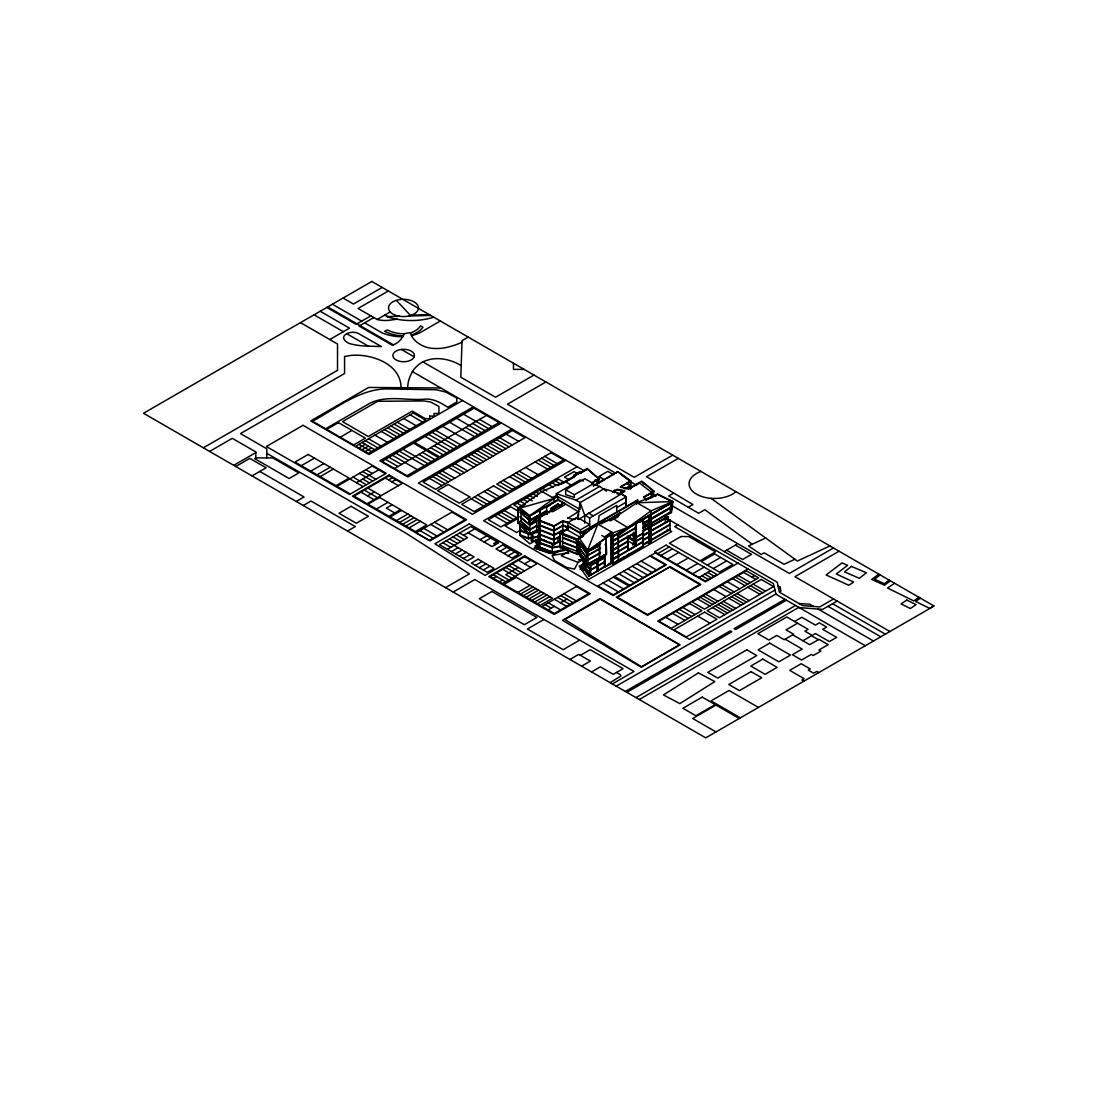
<?xml version="1.0" encoding="UTF-8"?>
<svg xmlns="http://www.w3.org/2000/svg" width="1104" height="1104" viewBox="0 0 1104 1104"><rect width="100%" height="100%" fill="white"/><g stroke="black" fill="none" stroke-linecap="round" stroke-linejoin="round"><path stroke-width="1.5" d="M648.71 515.485L648.876 542.989L648.876 515.582L643.011 519.611L643.163 523.972L670.583 507.964L670.418 511.925L643.011 527.919M255.824 457.898L272.798 457.925L298.784 472.926L289.11 478.515L254.582 458.588L255.783 457.898L255.824 451.936L232.268 438.329L209.608 451.426M401 388.994C402.022 364.9 373.773 354.439 353.653 355.212A21.832 12.599 0 0 0 350.879 355.419L344.572 356.468L344.572 373.497L240.493 433.596L266.782 448.776L266.782 457.925M407.735 389.036L407.831 385.462A85.877 49.583 0 0 1 410.729 374.918L412.51 371.399A47.748 27.572 0 0 1 422.418 362.057L424.074 361.339A31.257 18.037 0 0 1 431.402 359.117A22.397 12.931 0 0 1 442.483 358.952A34.983 20.189 0 0 1 457.691 363.699L461.196 365.672M604.757 555.105L585.686 566.117L587.08 552.345L599.348 545.445L586.804 552.193L585.589 565.496L579.835 552.593L578.468 552.469L585.851 566.2L587.08 552.345M652.947 496.207L653.499 491.183L641.893 481.689L643.825 484.173M653.278 495.641L653.789 491.018L641.686 481.109L628.756 488.575L620.407 487.292L630.522 481.454L621.552 474.955M586.238 549.433L577.185 540.008L579.835 551.931L578.537 551.848L576.95 539.47L597.871 524.083L613.051 518.618L636.939 502.762L657.625 494.109L672.874 501.547L671.425 512.753L666.816 514.699M598.161 522.744L599.113 515.596L616.791 505.397L616.791 511.98M577.364 518.77L580.152 502.568L603.929 488.837L621.345 493.957L626.299 496.828L626.299 506.488M560.087 533.701L576.923 539.704L560.087 533.701L560.087 547.239L577.571 553.987L577.544 546.577M576.992 539.787L587.218 551.351L587.369 550.22M522.261 511.318L518.135 509.261L528.954 515.899L529.63 524.635L528.816 515.954L525.007 512.698M636.635 503.576L637.629 499.946L580.497 532.942L567.953 525.656M636.635 504.1L637.629 499.946M577.516 518.839L578.841 514.174M586.224 566.048L583.147 565.51L584.54 561.136L580.345 569.319L584.485 570.05L585.437 567.704L581.297 566.973M587.369 550.62L587.218 551.351L597.871 524.083L612.996 532.818L628.176 527.353L651.001 510.876L672.874 501.547L636.939 502.762L651.001 510.876L651.001 541.581L648.71 542.906M580.98 568.105L584.002 561.701M583.147 565.51L584.444 563.04M582.843 559.7L578.151 562.419L574.494 569.071L566.531 567.401L554.65 560.542L552.055 555.491L566.117 553.076M566.725 549.295L552.235 551.959L539.897 547.239L538.448 544.603L538.448 535.454L539.621 537.607M567.359 553.063L568.629 553.063M568.588 553.38L567.387 553.352M578.869 559.7L580.152 559.7M580.138 559.976L578.91 560.004M540.16 514.685L529.741 520.702L529.741 524.745L540.16 514.685L540.311 518.811M520.136 516.548L529.865 524.842L540.311 514.781L529.741 524.745M539.787 538.738L539.787 548.053M539.787 542.782L552.345 547.294L539.787 542.782L538.297 540.063L540.022 539.746M538.448 540.56L539.939 543.278L538.297 540.587L540.022 540.27M539.897 547.239L552.235 552.138C550.234 554.208 532.363 546.521 539 545.072L536.296 540.187L537.372 545.5L534.695 540.615L539.608 539.318M557.989 542.326L553.739 544.824L553.739 526.015L562.833 520.729L569.595 522.951M568.243 523.034L562.833 521.254L553.849 526.442L540.16 521.157L538.586 518.259L564.006 502.913L538.586 517.735L540.16 520.619L553.849 525.918L553.849 544.714L540.049 539.539L538.297 536.02L540.022 535.702M889.106 580.111L884.359 583.699L874.561 579.172L880.164 574.936M890.362 580.828L884.497 585.23L871.718 579.407L878.798 574.149M618.323 535.592L635.738 523.158L643.466 520.729L643.466 533.287L636.042 537.565L631.046 534.681M648.876 515.582L643.011 519.611M524.676 504.611L517.707 508.64L541.967 491.515L565.013 481.496L570.947 484.932M564.006 503.438L558.017 499.988L558.017 496.731L554.015 498.47L529.106 516.148L529.865 524.842L538.821 519.68M604.385 536.986L611.243 532.156L612.996 533.163L599.5 542.726L599.5 558.486L599.5 542.726M605.144 537.427L612.002 532.597L612.002 562.957L605.144 566.904L604.385 566.476M583.919 535.44L576.95 539.47L587.218 550.993L612.996 532.818L612.996 564.227L643.163 546.991L643.011 532.487M578.358 519.515L621.345 493.957M894.571 583.257L887.533 588.018L913.753 600.921L919.011 597.374M920.432 598.189L915.602 601.459L929.83 608.47L933.708 605.848M340.294 437.253L351.886 430.408M518.135 509.261L528.857 516.286L518.135 508.916L518.135 522.799L521.047 521.102L521.047 511.152M560.087 547.239L562.598 545.776L578.013 551.724M382.177 287.426L353.432 304.028L343.068 298.052M388.332 290.987L358.055 308.458L377.154 319.484A19.141 11.054 0 0 0 389.615 320.215L397.343 319.166M329.861 339.508L349.485 328.164L320.201 311.259M370.847 315.841L356.095 324.355L326.812 307.436M373.828 317.566L359.09 326.066L392.486 345.359L396.088 343.565A32.43 18.727 0 0 0 401.221 338.956L404.464 333.656L410.274 332.621L411.571 335.616A34.638 19.996 0 0 0 422.86 345.869A20.327 11.744 0 0 0 435.832 348.505A27.007 15.594 0 0 0 449.176 346.78A60.292 34.817 0 0 0 461.983 342.281M377.154 319.484L390.057 312.018M203.343 447.81L337.52 370.337L337.52 344.006L300.495 322.63M440.317 321.002L420.417 332.483A28.842 16.657 0 0 1 411.571 335.616M233.731 465.35L255.824 452.599M235.732 466.509L249.808 458.367L266.105 467.792L252.029 475.921M468.22 337.106L462.038 340.681L460.81 377.195L495.544 397.247L533.963 375.056M301.309 465.695L314.433 458.119M310.762 471.146L323.886 463.57M358.883 447.989L365.272 444.291M317.069 474.789L330.193 467.213M362.002 449.783L368.391 446.099M320.215 476.611L333.339 469.034M365.12 451.591L371.51 447.893M462.507 400.504L368.971 454.503L310.735 420.886L368.667 387.449L440.827 388.001M296.286 501.464L304.042 496.979L259.785 471.436M473.409 406.81L379.886 460.81L407.887 476.969L501.409 422.97M303.269 505.494L311.024 501.023L355.281 526.567L347.525 531.052M356.385 482.71L378.727 469.821M394.487 468.538L425.937 450.391M427.165 449.673L486.56 415.38M545.914 381.956L507.495 404.147L634.262 477.328L672.681 455.152M388.594 479.95L392.362 477.77M367.508 495.917L374.435 491.915M391.865 481.855L395.646 479.66M511.939 429.042L418.402 483.041L472.471 514.271L566.007 460.271M376.367 509.027L387.987 502.306M392.196 504.735L386.345 508.116L394.735 512.96M396.433 520.605L407.831 514.022M399.579 522.427L410.978 515.844M402.725 524.248L414.138 517.666M405.872 526.07L417.284 519.473M409.032 527.878L420.431 521.295M577.185 466.716L483.649 520.715L613.203 595.511L666.388 564.806L650.532 555.643L655.321 552.883L705.47 581.822L738.217 562.93M463.611 535.33L474.789 528.871M447.437 549.281L467.599 537.634L459.623 533.025M578.772 511.966L558.017 499.45L529.106 516.148L517.859 508.723L524.952 504.625M557.934 485.581L587.328 468.62L598.975 478.639L598.975 483.207L595.139 479.895M560.873 484.408L575.612 475.907M579.986 473.381L587.328 468.62M520.26 508.033L529.865 515.706L529.865 534.515L536.682 530.582L539.47 532.183M563.564 483.041L574.287 476.845M580.138 473.464L587.452 469.241M451.426 551.586L458.146 547.694M556.347 496.883L556.347 493.667L580.124 479.936L583.395 481.013M593.497 483.704L574.342 494.758L574.342 497.49L565.676 494.62L565.676 489.748L584.83 478.681L593.497 483.704L593.497 486.436M455.414 553.891L462.134 549.999M480.047 539.663L486.767 535.785M518.48 518.135L505.08 525.877L516.603 532.528L521.06 529.948M459.402 556.181L466.123 552.304M484.035 541.967L490.756 538.09M540.16 514.16L540.16 510.117L540.311 514.243L529.741 520.177L529.741 516.134L558.017 499.988M553.435 502.693L545.969 507.523M554.429 502.113L557.368 500.416M548.274 506.198L550.565 504.349M598.12 478.805L600.507 477.439M591.772 482.793L598.975 478.639M591.772 483.317L598.975 479.164L587.328 469.145M463.404 558.486L470.125 554.608M561.674 506.143L558.017 504.031L551.365 507.868A24.785 14.311 0 0 0 551.006 511.911M529.865 534.515L520.288 526.125L520.315 530.32M546.646 506.543L546.646 511.111L529.865 520.798L520.136 512.504M558.017 504.031L550.565 509.441M601.376 480.682L603.75 479.315L598.892 476.5L607.766 471.367L613.603 474.748M594.932 484.794L617.702 471.656L606.952 478.391M497.048 541.733L493.75 543.637L495.42 544.603M594.863 485.374L605.613 479.164M552.621 511.801L565.552 504.335M520.288 530.168L528.347 533.508L528.347 538.78L540.022 536.71M538.821 520.205L529.865 525.38L520.136 517.072M556.347 493.667L575.957 500.153L599.748 486.422L606.413 491.225M517.707 522.868L529.106 530.389L536.682 526.001L539.125 527.422M475.369 565.4L482.089 561.522M499.988 551.186L506.708 547.308M479.357 567.704L486.077 563.827M503.976 553.49L510.697 549.613M445.547 587.645L469.421 573.873L405.527 532.915L266.782 453.358M620.407 486.767L630.688 480.847L630.688 488.755M578.772 511.442L567.539 518.452M612.858 491.777L617.039 489.362A22.259 12.848 0 0 1 624.657 490.935L624.657 491.473A22.259 12.848 0 0 0 617.039 489.886L612.651 492.412M531.314 532.956L531.314 540.712L532.887 540.712L532.887 531.397M531.314 540.712L532.887 540.712M483.345 570.009L490.066 566.131M507.978 555.795L514.685 551.917M624.74 488.824L630.522 485.484L626.672 482.71M626.189 488.52L630.522 486.022L627.955 484.159M678.27 458.381L646.544 476.693L692.87 504.569L688.234 507.247M567.925 522.606L577.088 517.307L589.66 524.566L580.497 529.865L567.925 522.606L567.925 530.251M619.054 494.178L624.657 490.935M620.448 493.888L623.249 492.274M623.746 488.009L628.756 489.1L638.071 483.718M638.209 483.814L634.082 486.022M453.164 592.034L474.817 579.545L633.972 671.439L612.334 683.928M567.925 526.208L580.497 533.467L637.629 500.471M562.833 529.865L553.849 535.054L540.16 529.768L538.586 526.87M562.833 530.403L553.849 535.578L540.16 530.293L538.586 527.395M536.875 546.439L534.074 548.053L553.849 554.029L560.266 550.33M579.49 553.615L577.958 554.498L559.742 547.46L559.742 533.218L568.532 528.14M561.439 532.404L568.353 528.416M568.201 528.857L561.26 532.859L578.151 539.387M575.957 500.153L580.152 502.568L584.692 515.113L589.66 517.983L626.299 496.828M560.266 535.923L553.849 539.621L540.16 534.336L538.586 531.438M560.266 536.447L553.849 540.146L540.16 534.86L538.586 531.962M493.378 578.275L496.455 576.481M616.791 507.592L626.299 502.099M560.404 540.408L553.849 544.189L540.16 538.904L538.297 535.481L538.78 546.218M518.287 567.428L505.784 574.66L511.925 578.206M524.538 563.827L530.789 560.211M645.633 499.85A32.168 18.575 0 0 0 643.742 497.352L653.789 491.018M591.785 527.505L596.091 525.021M651.512 492.867L643.591 497.255L651.512 492.867L651.512 496.897L646.323 499.891M600.521 522.537L604.219 520.398M591.785 528.029L596.091 525.545M600.521 523.061L604.219 520.922M499.505 581.808L502.596 580.028M601.156 523.931L620.31 512.877L608.525 520.205M581.739 531.949L584.72 533.674L587.369 532.142M610.001 520.384L618.157 516.272M559.742 533.218L576.619 539.746L580.525 537.496L566.393 529.368M646.185 499.808L651.388 496.8M582.981 536.516L580.483 537.952L580.497 529.865M610.001 520.909L618.157 516.796M648.779 498.829L651.388 497.324M651.484 497.656L657.625 494.109M578.33 551.627L579.227 551.103L579.31 547.929L587.011 558.845M578.468 552.828L579.227 552.386L579.227 542.713L587.011 553.753M587.218 550.993L600.548 543.292M672.874 501.547L612.996 536.116L611.243 535.095M587.977 551.089L600.548 543.817M517.845 592.393L530.127 585.299M599.555 545.445L596.822 547.018L596.822 544.327M643.522 522.882L647.993 520.301M520.646 594.007L532.928 586.914M587.977 555.133L600.548 547.86M605.999 544.727L605.268 544.134M636.221 527.27L612.996 540.684C610.195 541.084 610.153 532.942 612.996 536.641L670.583 503.383L612.844 536.558L612.844 540.587L618.323 537.607M643.011 523.351L670.583 507.426L651.125 518.659M618.557 537.827L612.844 541.126L612.844 545.169L635.863 532.045M670.418 507.881L651.125 519.197M600.548 548.398L587.894 555.533M605.999 545.252L605.268 544.658M635.863 528.002L612.996 541.208L611.243 540.201L611.243 544.231M643.163 523.972L648.71 520.591M642.956 526.222L650.173 522.054M523.434 595.636L535.73 588.529M587.977 559.7L600.548 552.428M606.151 549.212L605.834 545.169M600.548 552.966L587.894 560.114M606.151 549.737L606.151 553.78M635.863 532.57L612.844 545.693L612.858 549.737L618.309 546.59M643.011 528.443L670.583 512.532L670.583 502.858M627.845 537.041L635.435 532.652M582.981 564.103L579.227 566.269L588.556 579.517L671.687 531.521L667.23 529.34M636.401 533.315L633.475 534.998L633.475 532.307M526.235 597.25L538.531 590.143M636.401 533.839L633.475 535.523L633.475 539.566L636.401 537.883M627.845 541.084L612.996 549.82L611.243 548.633M611.243 548.812L611.243 544.769L613.01 545.79M642.997 530.762L665.312 517.873M642.749 531.134L665.312 518.411L642.997 531.286M666.333 518.149C673.261 515.789 660.247 519.156 669.976 519.763L669.976 529.603L642.928 545.21M587.894 564.144L594.877 560.128M587.977 564.268L604.688 554.622M618.295 547.115L612.844 550.261L612.844 554.305L618.295 551.158M529.037 598.865L541.333 591.772M627.983 541.691L612.996 550.344L611.243 549.337L611.395 553.283L612.996 554.222M635.738 537.386L643.163 533.108M599.5 558.486L606.455 554.484L606.151 537.648L606.455 554.484M605.309 556.802L590.502 565.345L590.654 562.571M611.395 553.283L612.996 554.387L627.831 545.652M588.418 563.026L590.654 565.786L590.654 569.83L605.309 561.37M642.928 535.371L669.976 519.763M590.502 565.883L605.309 557.327M612.996 554.746L611.243 553.904L612.996 554.912L627.831 546.176M642.79 535.688L669.686 520.163M642.928 535.895L669.976 520.288L666.333 518.687M531.838 600.479L544.134 593.386M618.295 551.683L612.844 554.829L612.844 558.872L618.295 555.726M635.435 541.788L642.859 537.496M627.362 540.601L633.475 544.134L636.401 542.45M632.744 545.086L636.401 542.975M534.64 602.094L546.922 595.001M612.996 558.79L611.243 557.948L612.996 558.955L642.859 541.54M642.928 539.939L669.976 524.331M605.309 561.895L590.405 570.326L590.654 574.397L585.437 567.539L581.297 566.807L581.297 567.511M612.996 559.314L611.243 558.472L612.996 559.493L642.859 542.064M642.928 540.463L669.976 524.855M618.557 556.099L612.844 559.397L612.844 563.44L618.557 560.142M628.135 536.682L628.135 550.399L635.738 545.997L635.738 523.158M537.441 603.709L549.723 596.615M580.98 567.58L585.12 568.312L589.964 575.501L605.309 565.938M608.276 564.227L611.395 562.433L612.996 563.357M642.928 544.507L669.976 528.899M580.345 569.319L584.485 569.871L588.901 576.109L611.243 563.219L612.996 564.227M677.828 524.828L674.71 526.622L773.38 583.574L776.015 594.214L865.288 645.743M597.057 571.403L597.968 571.044L597.968 558.707M621.414 558.486L624.271 556.844M627.141 555.188L629.998 553.546M648.876 542.989L651.153 541.678L651.001 514.174M548.191 609.919L554.401 606.331M560.487 602.825L566.904 599.113M657.736 553.628L669.259 546.963M543.789 619.551L527.381 629.032L563.15 649.676L579.559 640.196M660.91 555.45L672.433 548.798M667.258 559.121L678.781 552.469M670.128 566.738L616.239 597.209L647.537 615.287L700.888 584.471L670.128 566.738L617.357 597.209L647.537 614.638L699.743 584.485L669.562 567.07M676.78 564.613L688.303 557.962M686.288 570.106L697.811 563.454M724.196 551.6L736.658 544.41M707.305 565.096L720.595 557.423M692.636 573.776L704.159 567.125M713.322 568.574L726.611 560.887M698.984 577.433L710.507 570.782M569.912 659.447L578.717 654.368L590.392 661.103L581.587 666.181M580.414 655.348L590.198 649.69L623.07 668.665L613.286 674.323L600.355 666.857L591.551 671.936M748.346 568.781L657.749 621.083L689.476 639.395L774.98 590.033M751.755 577.075L754.46 575.515M833.465 547.97L789.346 573.445L672.184 505.811M610.153 682.672L620.807 676.062L620.627 674.986L616.556 672.419M839.054 551.213L794.935 576.688L889.921 631.516M778.527 587.977L780.059 587.093L780.956 591.054L779.383 591.965M616.211 686.177L775.946 593.938M625.333 691.449L730.296 630.853L731.814 631.723L626.865 692.318M784.889 599.334L734.091 628.659L735.623 629.528L786.407 600.203M635.987 697.59L795.542 605.489M639.271 699.494L798.827 607.379M794.549 621.483L801.835 617.274L815.414 625.126L819.361 622.849L826.634 627.044L822.687 629.321L836.625 637.367L829.339 641.576L815.401 633.53L812.171 635.393L804.899 631.184L808.128 629.335L786.752 616.984L757.868 633.668L768.839 640.003L776.788 635.421L784.213 639.713L793.666 634.248L786.062 629.86L797.557 623.222M833.548 598.975L819.72 606.952L802.608 605.613L779.452 592.227L777.271 582.236L665.96 517.969M837.149 601.045L822.659 609.422L799.186 607.586M802.898 640.748L811.537 635.766L818.354 639.699M673.357 493.309L668.72 495.972L698.694 513.277L704.835 509.731L751.907 543.996M619.027 515.485L613.051 518.618L628.176 527.878M829.96 545.956L797.364 561.039L711.211 498.442M617.702 471.656L630.688 480.847M794.921 559.259L784.033 564.282L764.161 552.814L761.236 554.498L748.512 545.956L765.665 538.007M552.345 497.504L556.954 495.503M635.435 545.831L635.587 523.061L643.466 520.729M517.859 508.723L554.015 498.47L554.015 501.768M534.695 540.615L539.511 539.732M536.24 545.707L538.297 544.796M538.297 545.335L535.219 545.9L536.24 545.528L537.745 548.412L550.178 552.676M539.939 543.278L552.235 547.915L560.252 546.494M538.297 544.631L539.787 547.515M532.997 532.694L540.022 531.438M532.997 533.218L540.022 531.976M540.022 536.006L528.347 538.076L520.136 534.819M560.873 541.291L557.989 541.802L557.989 537.758M555.105 542.837L560.873 541.816M552.235 547.391L560.252 545.969M551.2 552.497L549.143 553.214L566.656 550.109A30.636 17.692 0 0 1 570.671 551.034M411.557 315.206L429.277 314.626M399.648 316.255L386.952 316.6A46.506 26.841 0 0 0 395.218 318.904L398.116 319.456A46.506 26.841 0 0 0 433.72 317.193M408.797 316.006L430.657 315.427M402.974 336.706L398.213 336.637A36.446 21.045 0 0 1 382.053 332.884L364.665 322.851M524.124 369.385L513.484 369.385L513.484 363.244M798.965 603.502L809.756 604.233L813.648 606.482M588.377 528.802L591.592 529.023M403.402 336.016L400.738 335.809A34.362 19.831 0 0 1 384.565 331.379L387.407 329.986A27.2 15.704 0 0 0 404.381 333.863M585.686 566.117L578.468 552.469L579.835 552.593L586.431 561.356M581.297 567.332L585.437 568.243L590.502 575.198L590.502 562.474M580.98 567.76L585.12 568.491L589.964 575.143L588.901 576.109M582.36 568.353L585.12 568.836M623.746 492.053L620.407 491.86M568.243 527.077L562.833 525.297L553.849 530.486L540.16 525.2L538.586 522.302M568.243 527.602L562.833 525.821L553.849 531.01L540.16 525.725L538.586 522.827M564.185 549.295L569.595 551.075L561.26 555.892L578.151 562.419M591.565 483.718L599.748 486.422M387.959 316.572L384.551 315.206M541.457 539.207L546.121 540.932M541.346 539.304L546.011 541.043M538.766 547.708L552.235 552.662L552.345 543.251M536.24 545.362L537.745 548.067L550.178 552.856M549.143 553.214L536.71 548.605L535.219 545.721M553.739 526.015L540.049 520.729L540.049 539.539M562.792 537.496L576.605 542.837M562.792 538.034L576.605 543.361M562.792 542.064L578.151 547.998M562.792 542.602L578.151 548.522M562.792 546.646L568.933 549.019M520.136 530.776L528.347 534.032M520.136 525.159L520.136 535.523L528.347 538.78M657.901 494.647L672.488 501.754L671.149 512.215L670.556 509.33M518.135 522.799L528.954 528.209L529.865 529.589L529.106 530.389M332.401 304.221L361.684 321.126M327.695 306.926L393.535 344.931M401.359 349.457L414.166 356.84M422.86 361.864L615.811 473.271M629.17 480.971L636.58 485.263M652.892 494.675L655.859 496.386M735.471 545.1L751.52 554.36L742.633 559.493L726.584 550.22M832.554 603.695L885.325 634.165M828 606.331L880.771 636.801M665.395 515.402L668.251 517.045M314.06 314.806L343.344 331.711M346.766 333.698L368.777 346.408M412.399 371.579L584.168 470.746M621.179 494.04L626.147 496.91L626.147 506.57M778.072 585.934L780.059 587.093M818.119 609.063L873.471 641.01M580.856 472.346L579.71 471.698L573.625 475.203L574.77 475.865M578.206 474.044L574.052 471.643L564.461 477.176L568.629 479.578M506.17 434.134L518.645 441.338M544.714 456.394L557.203 463.597M479.578 419.423L492.053 426.627M743.558 572.355L755.854 579.448M541.526 458.243L554.001 465.446M463.597 414.235L488.561 428.642M499.781 437.819L512.256 445.022M538.324 460.078L550.813 467.282M738.148 575.474L750.444 582.567M753.135 584.126L765.431 591.233M472.581 423.453L485.07 430.657M735.443 577.033L747.739 584.14M750.43 585.686L762.726 592.793M496.579 439.668L509.054 446.872M535.136 461.927L547.612 469.131M456.614 418.264L481.565 432.671M732.739 578.593L745.034 585.7M747.725 587.259L760.021 594.352M493.391 441.517L505.867 448.721M564.185 482.379L558.638 479.177L513.912 504.997L519.46 508.199M465.598 427.483L478.073 434.686M490.19 443.353L502.679 450.556M555.45 481.027L560.984 484.228M727.329 581.725L739.625 588.818M449.632 422.294L474.582 436.701M565.676 489.748L574.342 494.758M487.002 445.202L499.477 452.405M525.559 467.461L538.034 474.665M552.248 482.876L556.416 485.277M707.623 572.438L714.109 576.191M642.859 536.972L635.587 541.346L628.328 537.151M704.738 574.108L711.238 577.861M483.8 447.037L496.289 454.241M549.061 484.711L553.214 487.112M721.919 584.844L734.215 591.937M736.906 593.497L749.202 600.604M632.689 535.095L635.587 536.779M701.868 575.777L708.354 579.517M442.635 426.337L467.599 440.744M719.215 586.417L731.51 593.51M734.201 595.07L746.497 602.163M480.613 448.886L493.088 456.09M519.17 471.146L531.645 478.349M588.349 513.001L593.317 515.872M627.362 536.033L633.475 539.566M731.497 596.629L743.792 603.722M556.347 495.779L580.152 509.51L580.152 502.568M633.834 540.863L628.273 537.648L635.587 541.871M642.859 546.107L612.996 563.523L611.243 562.516M477.411 450.736L489.9 457.939M515.968 472.995L528.443 480.199M542.671 488.41L546.825 490.811M792.658 634.828L809.715 644.681L819.002 639.326L828.207 644.653L818.92 650.008L820.852 651.125L813.22 655.528L811.302 654.41L801.573 660.026L792.355 654.713L802.166 649.042L785.11 639.188M713.805 589.536L726.087 596.629M728.792 598.189L741.088 605.282M410.067 414.828L422.542 422.032M541.967 491.515L554.015 498.47M618.171 535.495L618.475 561.246L618.323 533.039M435.652 430.367L460.603 444.774M474.223 452.571L486.698 459.775M512.78 474.83L525.256 482.034M539.47 490.245L542.243 491.846M558.017 504.556L560.459 505.963M471.022 454.42L483.511 461.624M509.579 476.68L522.054 483.883M536.282 492.094L539.056 493.695M611.243 535.454L612.996 536.461M432.161 432.382L457.111 446.789M723.382 601.307L735.664 608.414M403.678 418.513L416.153 425.73M467.834 456.269L480.309 463.473M533.08 493.93L537.248 496.345M611.243 539.497L612.996 540.505M428.669 434.396L453.62 448.804M705.677 594.228L717.973 601.321M720.664 602.881L732.959 609.974M611.243 540.022L612.996 541.029M601.818 535.495L606.151 537.993M464.646 458.105L477.121 465.308M503.189 480.364L515.665 487.568M529.892 495.779L534.046 498.18M702.972 595.787L715.268 602.881M717.959 604.44L730.255 611.533M425.164 436.425L450.128 450.832M612.996 545.072L611.243 544.065L612.996 545.252M641.107 561.094L656.438 569.94M611.243 544.589L612.996 545.597M397.288 422.211L409.763 429.415M700.267 597.347L712.563 604.44M715.254 605.999L727.55 613.093M461.444 459.954L473.92 467.158M500.002 482.213L512.477 489.417M526.691 497.628L532.238 500.83M434.148 445.643L446.637 452.847M636.677 563.647L652.009 572.507M697.562 598.906L709.858 606.013M712.549 607.559L724.845 614.666M394.1 424.046L406.576 431.25M581.739 532.487L584.72 534.198M523.503 499.463L527.657 501.865M430.657 447.658L443.132 454.862M390.899 425.896L403.388 433.099M455.055 463.639L467.53 470.842M520.301 501.313L524.469 503.714M632.233 566.214L647.579 575.06M387.711 427.745L400.186 434.948M451.867 465.488L464.342 472.691M517.114 503.162L522.661 506.363M627.803 568.767L643.135 577.613M384.509 429.58L396.998 436.784M448.666 467.323L461.141 474.541M487.223 489.583L499.698 496.786M422.446 452.405L434.921 459.609M381.322 431.429L393.797 438.633M623.374 571.32L638.705 580.18M484.021 491.432L496.51 498.635M517.652 510.848L510.724 506.846L488.368 519.749L500.843 526.953L516.81 517.735L504.335 510.531M418.94 454.42L431.429 461.624M682.769 607.448L695.065 614.542M697.756 616.101L710.051 623.208M442.276 471.022L454.751 478.225M539.125 526.884L536.682 525.476L529.865 529.409L520.136 521.116M402.974 449.231L427.924 463.639M618.944 573.887L634.276 582.733M679.36 609.422L691.656 616.515M803.905 681.182L801.89 680.009L804.167 678.698L789.705 670.349L801.187 663.725L810.267 668.955L808.28 670.114L813.662 673.219L816.781 671.411L818.782 672.584M374.932 435.114L387.407 442.318M439.088 472.857L451.564 480.061M477.632 495.116L490.121 502.32M539.47 531.659L536.682 530.044L529.865 533.991L520.288 525.601M399.482 451.246L424.433 465.653M675.952 611.381L688.247 618.475M614.514 576.44L629.846 585.299M613.341 577.116L628.673 585.976M435.887 474.706L448.362 481.91M474.444 496.966L486.919 504.169M501.147 512.38L513.622 519.584M395.991 453.261L408.466 460.465M549.516 542.216L553.835 544.714M672.557 613.341L684.853 620.448M597.968 571.044L597.816 558.624M368.543 438.812L381.018 446.016M432.699 476.555L445.174 483.759M471.242 498.815L483.731 506.018M497.945 514.229L510.421 521.433M392.5 455.29L417.45 469.697M608.207 580.083L623.539 588.929M365.355 440.648L377.83 447.851M539.566 541.553L536.682 539.897L529.865 543.83L520.136 535.523M429.497 478.391L441.973 485.594M494.758 516.065L507.233 523.268M388.994 457.304L401.483 464.508M665.74 617.274L678.035 624.381M362.153 442.497L374.629 449.701M603.074 583.036L618.419 591.896M385.503 459.319L397.978 466.523M358.966 444.332L371.441 451.536M385.282 473.602L372.158 466.026L337.024 486.312L350.147 493.888M385.31 478.06L398.434 485.636M365.81 469.697L372.365 473.478M518.397 560.28L530.679 567.373M362.609 471.546L375.733 479.122M468.068 532.763L492.011 546.577L498.732 542.699L470.801 526.58L439.461 544.672L467.392 560.791L474.113 556.913L446.182 540.794M359.407 473.381L372.531 480.958M512.146 563.882L524.428 570.989M563.882 593.759L576.178 600.852M362.774 479.026L369.343 482.807M758.434 707.429L729.054 690.469L711.045 700.874L740.425 717.835M434.507 522.22L447.631 529.796M456.256 534.971L464.232 539.58M509.013 565.69L521.309 572.783M560.763 595.567L573.059 602.66M353.018 477.08L366.142 484.656M452.902 536.917L460.879 541.512M505.894 567.497L518.176 574.591M557.63 597.374L569.926 604.468M367.88 488.12L381.004 495.696M430.726 524.4L443.849 531.99M349.816 478.929L362.94 486.505M502.762 569.305L515.057 576.398M449.535 538.849L457.525 543.458M554.332 599.279L566.628 606.372M364.417 490.121L377.54 497.697M360.953 492.122L374.077 499.698M423.798 528.402L436.922 535.978M496.51 572.907L508.806 580M548.26 602.784L560.542 609.877M442.814 542.726L450.805 547.336M420.017 530.582L433.141 538.172M493.391 574.715L505.673 581.808M545.128 604.592L551.282 608.138M739.252 718.511L715.972 705.07L692.719 718.497L715.999 731.938M517.859 522.606L529.106 530.03L528.954 528.209L521.047 521.102M617.564 471.56L630.522 480.916L630.522 488.824M520.136 511.98L529.865 520.274L546.646 510.586A23.018 13.289 0 0 0 547.349 514.312M527.436 527.864L529.865 529.948M595.139 480.419L597.982 482.876M396.612 300.619L410.302 315.247M576.95 539.47L587.218 551.351M549.061 512.918L548.674 511.897M586.431 564.337L590.502 569.926M586.431 564.862L590.502 570.451M585.437 567.704L590.502 574.66M585.12 568.312L589.964 574.977M579.227 538.145L587.977 550.551L587.977 564.793M579.227 543.237L587.011 554.277M587.011 558.32L579.227 547.28L579.31 543.361M579.227 551.848L586.031 561.508M579.227 552.386L586.031 562.033M552.621 511.276L551.89 510.545M537.275 545.169L538.766 547.888M578.468 552.469L585.727 565.745M539.125 531.466L539.194 536.861M528.954 522.054L528.954 515.899L529.865 524.842M577.185 540.008L578.537 551.848M528.816 515.954L529.63 524.635M576.619 539.746L577.958 554.498M576.302 539.966L577.571 553.987M665.312 515.182L665.312 522.454M651.512 497.435L651.512 492.329L639.409 482.959M649.497 524.317L649.497 527.008M649.497 527.533L649.497 531.576M649.497 532.1L649.497 536.144M649.497 536.682L649.497 540.712M647.206 542.036L647.206 542.74M636.042 523.337L636.042 537.565M633.475 540.091L633.475 544.134M628.135 537.22L628.135 550.399M614.404 490.066L614.404 492.757M611.395 553.822L611.395 557.851M611.395 558.389L611.395 562.433M611.243 532.156L611.243 563.219M605.144 555.381L605.144 566.904M604.385 554.636L604.385 567.166M597.443 558.652L597.443 561.343M597.443 561.867L597.443 565.91M597.443 566.435L597.443 570.478M597.057 558.859L597.209 571.486M589.66 517.983L589.66 527.643M588.694 528.678L588.694 531.383M585.437 563.495L585.437 568.243M584.692 515.113L584.692 523.172M584.72 530.983L584.72 533.674M582.843 531.576L582.843 536.144M579.835 541.981L579.835 553.242M566.131 522.523L566.131 521.999A23.032 13.289 0 0 0 567.511 522.496M566.131 527.091L566.131 526.567A23.032 13.289 0 0 0 567.511 527.063M562.833 520.729L562.833 533.094M562.598 534.17L562.598 545.776M538.586 517.735L538.586 541.098M536.682 521.433L536.682 530.582M532.1 533.411L532.1 541.167M520.288 530.693L520.315 534.888M517.707 508.64L517.859 522.965M547.004 513.926A23.018 13.289 0 0 1 546.646 511.111M550.937 510.407A24.785 14.311 0 0 1 551.365 508.392M617.039 493.93A22.259 12.848 0 0 1 618.626 494.109M643.742 496.814A32.168 18.575 0 0 1 645.633 499.325M575.184 519.501A22.991 13.276 0 0 1 567.539 517.928M577.82 553.822A30.636 17.692 0 0 1 579.365 554.691M735.926 491.666A25.392 14.656 0 0 1 696.527 494.192A25.392 14.656 0 0 1 700.888 471.436M410.426 332.966A23.308 13.455 0 0 0 420.569 325.818L422.942 327.184A26.289 15.18 0 0 1 411.309 335.009M456.78 398.047L456.78 402.049L447.796 407.252C441.172 403.167 434.217 398.848 426.144 399.055C407.569 401.166 387.035 394.514 369.619 403.415L325.652 428.794L312.487 421.19C335.754 408.935 357.806 390.016 385.296 388.898L436.37 389.767L445.892 392.072L456.78 398.047M429.773 416.111L429.773 418.637L425.33 418.637L412.289 411.102L368.267 436.522L342.475 421.618L377.72 401.276L424.115 400.959L430.532 401.98L438.923 406.438L438.923 413.489L434.024 413.489L434.024 416.111L429.773 416.111M418.43 307.933L418.402 308.499A14.973 8.639 0 0 1 399.593 316.282L398.654 316.117A14.973 8.639 0 0 1 388.622 306.802A14.973 8.639 0 0 1 402.477 299.308L403.457 299.294A14.973 8.639 0 0 1 418.43 307.933M414.207 356.73L414.055 357.13A10.764 6.21 0 0 1 396.046 359.918A10.764 6.21 0 0 1 400.876 349.513L401.552 349.43A10.764 6.21 0 0 1 414.207 356.73M851.419 566.38L844.505 571.872L859.381 578.317L866.378 572.769L851.419 566.38M847.486 565.414L836.294 573.97L853.64 582.043L848.81 585.272L826.109 574.977L842.062 562.861L847.486 565.414M906.77 600.065L901.071 603.943L910.372 608.525L916.085 604.647L906.77 600.065M698.39 672.902L663.449 694.94L679.871 703.621L714.812 681.582L698.39 672.902M371.827 281.451L143.52 413.269L705.732 737.858L934.039 606.041L371.827 281.451M303.048 425.33L266.368 446.499L349.513 494.495L386.193 473.326L303.048 425.33M338.417 422.639L326.687 429.401L353.639 444.953L365.369 438.191L338.417 422.639M308.14 454.475L295.016 462.052L335.961 485.705L349.085 478.129L308.14 454.475M413.269 412.993L355.764 446.182L368.239 453.385L425.744 420.196L413.269 412.993M413.462 443.187L382.012 461.334L406.962 475.741L438.412 457.594L413.462 443.187M474.085 408.176L414.69 442.469L439.64 456.877L499.036 422.584L474.085 408.176M389.091 474.996L352.411 496.165L429.911 540.905L466.578 519.736L389.091 474.996M389.091 475.879L354.025 496.124L367.149 503.7L402.215 483.455L389.091 475.879M351.072 506.294L338.997 513.263L356.288 523.241L368.363 516.272L351.072 506.294M379.597 497.462L367.963 504.183L388.967 516.299L400.586 509.593L379.597 497.462M512.56 430.45L423.108 482.089L435.597 489.293L525.035 437.653L512.56 430.45M401.539 510.393L390.126 516.976L415.325 531.521L426.724 524.938L401.539 510.393M469.876 496.993L459.236 503.134L437.488 490.576L448.169 484.463L469.876 496.993M493.612 485.898L461.665 504.349L474.14 511.552L506.087 493.102L493.612 485.898M551.103 452.709L496.8 484.063L509.275 491.266L563.592 459.913L551.103 452.709M451.936 512.159L416.236 532.777L429.359 540.353L465.06 519.736L451.936 512.159M469.324 523.917L434.893 543.789L485.056 575.391L521.764 554.194L469.324 523.917M478.101 559.217L471.38 563.095L487.333 572.314L494.054 568.436L478.101 559.217M502.72 545.003L496 548.881L511.966 558.1L518.687 554.222L502.72 545.003M524.648 555.864L488.727 576.605L554.277 614.445L590.198 593.704L524.648 555.864M524.648 556.664L490.3 576.495L502.596 583.588L536.93 563.758L524.648 556.664M491.873 591.468L479.329 598.713L524.345 624.698L536.889 617.453L491.873 591.468M516.341 577.337L504.059 584.444L540.242 605.323L552.524 598.23L516.341 577.337M576.385 586.541L542.036 606.372L554.332 613.465L588.68 593.635L576.385 586.541M666.085 545.141L654.562 551.793L705.47 581.187L716.993 574.535L666.085 545.141M680.989 536.53L669.41 543.223L699.95 560.846L715.447 551.89L688.841 536.53L680.989 536.53M649.966 555.974L597.954 586.003L613.286 594.863L665.298 564.82L649.966 555.974M600.107 598.616L562.529 620.31L641.231 667.244L680.05 644.833L600.107 598.616M600.231 599.141L564.875 619.551L641.465 666.733L679.388 644.833L600.231 599.141M714.578 553.946L701.288 561.619L719.463 572.12L732.752 564.448L714.578 553.946M689.586 603.515L658.936 621.207L671.218 628.314L701.882 610.609L689.586 603.515M746.276 570.782L692.167 602.025L704.462 609.118L758.558 577.889L746.276 570.782M704.573 612.168L673.923 629.873L686.219 636.967L716.951 619.22L704.573 612.168M761.263 579.448L707.153 610.678L719.449 617.785L773.559 586.541L761.263 579.448M746.801 649.842L707.788 672.364L717.724 678.104L756.737 655.583L746.801 649.842M769.723 643.135L758.103 649.856L778.844 661.82L790.464 655.114L769.723 643.135M762.823 659.102L750.775 666.057L765.1 674.337L777.161 667.368L762.823 659.102M702.213 697.121L682.934 708.257L695.906 715.751L715.199 704.614L702.213 697.121M751.065 671.632L728.792 684.494L739.432 690.635L761.691 677.773L751.065 671.632M347.18 333.491L346.711 333.725A9.508 5.492 0 0 0 343.634 338.293A13.883 8.018 0 0 0 350.078 343.758A51.998 30.015 0 0 0 363.823 345.98L381.391 346.573L358.538 333.546A8.114 4.678 0 0 0 349.333 332.746A9.508 5.492 0 0 0 347.18 333.491M584.803 569.264L580.663 568.353L584.803 569.084L589.426 575.805L584.803 569.264"/></g></svg>
